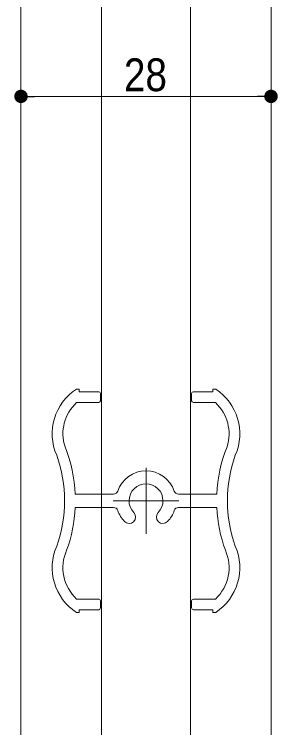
# Model space of a CAD drawing. Units: millimetres, scale not verified. Extents: x -4547 to 4547, y -2284 to 2284.
# Drawn here: x -399 to -178, y -779 to -180 of the extents above; entities that cross this region are included whole.
import ezdxf
from ezdxf.enums import TextEntityAlignment as Align

# ---------------------------------------------------------------- set-up
doc = ezdxf.new("R2010")
doc.units = ezdxf.units.MM
doc.header["$LTSCALE"] = 20
doc.header["$PDMODE"] = 32
doc.header["$PDSIZE"] = 10
for name, color, linetype, lineweight in [('0-1_3一般', 7, 'Continuous', 15), ('0-3_0', 7, 'Continuous', 25), ('0-5_2寸法-1', 7, 'Continuous', 15)]:
    doc.layers.add(name, color=color, linetype=linetype, lineweight=lineweight)
doc.layers.add('0-4_Defpoints', color=7, linetype='Continuous')
doc.styles.add('ＭＳ Ｐゴシック', font='')
doc.styles.get('ＭＳ Ｐゴシック').set_extended_font_data('MS PGothic')

# ---------------------------------------------------------------- blocks, each defined once
blk = doc.blocks.new('グループ-36')
at = {"layer": '0-1_3一般', "lineweight": 5}
for p, q in [((22174.7, -9939.9), (21844.7, -9939.9)), ((20284.7, -10089.9), (20284.7, -9969.9)), ((21814.7, -9969.9), (21814.7, -10089.9)), ((19883.7, -10119.9), (20254.7, -10119.9)), ((21844.7, -10119.9), (22215.7, -10119.9)), ((21049.7, -11217.1), (21049.7, -12322.6)), ((20503.5, -11657.4), (19860.7, -11657.4)), ((22238.7, -11657.4), (21595.9, -11657.4)), ((21602.5, -11769.9), (20497, -11769.9)), ((19860.7, -11882.4), (20503.5, -11882.4)), ((21595.9, -11882.4), (22238.7, -11882.4)), ((20254.7, -13419.9), (19883.7, -13419.9)), ((20284.7, -13569.9), (20284.7, -13449.9)), ((21814.7, -13449.9), (21814.7, -13569.9)), ((22215.7, -13419.9), (21844.7, -13419.9)), ((21844.7, -13599.9), (22174.7, -13599.9))]:
    blk.add_line(p, q, dxfattribs=at)
for points in [[(20254.7, -9939.9), (19924.7, -9939.9), (19924.7, -9894.9), (19879.7, -9894.9)], [(22219.7, -9894.9), (22174.7, -9894.9), (22174.7, -9939.9)], [(19879.7, -13644.9), (19924.7, -13644.9), (19924.7, -13599.9), (20254.7, -13599.9)], [(22174.7, -13599.9), (22174.7, -13644.9), (22219.7, -13644.9)]]:
    blk.add_lwpolyline(points, dxfattribs=at)
for centre, radius, start, end in [((20374.7, -10646.5), 900, 123.36701, 203.55646), ((20254.7, -9969.9), 30, 0, 90), ((21844.7, -9969.9), 30, 90, 180), ((21724.7, -10646.5), 900, 336.44354, 56.63299), ((20374.7, -10646.5), 720, 132.99142, 197.81794), ((20254.7, -10089.9), 30, 270, 0), ((21844.7, -10089.9), 30, 180, 270), ((21724.7, -10646.5), 720, 342.18206, 47.00858), ((17433.3, -11769.9), 2430, 2.65353, 21.81556), ((24666.1, -11769.9), 2430, 158.18444, 177.34647), ((17433.3, -11769.9), 2250, 340.15929, 19.84071), ((24666.1, -11769.9), 2250, 160.15929, 199.84071), ((21049.7, -11769.9), 502.5, 18.94591, 161.05409), ((21049.7, -11769.9), 285, 316.03297, 223.96703), ((20503.5, -11582.4), 75, 270, 341.05409), ((21595.9, -11582.4), 75, 198.94591, 270), ((17433.3, -11769.9), 2430, 340.0113, 357.34647), ((20503.5, -11957.4), 75, 18.94591, 90), ((21049.7, -11769.9), 502.5, 198.94591, 223.96703), ((20766.3, -12043.2), 108.8, 223.96703, 43.96703), ((21333.1, -12043.2), 108.8, 136.03297, 316.03297), ((21049.7, -11769.9), 502.5, 316.03297, 341.05409), ((21595.9, -11957.4), 75, 90, 161.05409), ((24666.1, -11769.9), 2430, 182.65353, 199.9887), ((20374.7, -12893.2), 900, 156.44354, 236.63299), ((21724.7, -12893.2), 900, 303.36701, 23.55646), ((20374.7, -12893.2), 720, 156.01368, 227.00858), ((21724.7, -12893.2), 720, 312.99142, 23.98632), ((20254.7, -13449.9), 30, 0, 90), ((21844.7, -13449.9), 30, 90, 180), ((20254.7, -13569.9), 30, 270, 0), ((21844.7, -13569.9), 30, 180, 270)]:
    blk.add_arc(centre, radius, start, end, dxfattribs=at)
blk = doc.blocks.new('グループ-42')
at = {"layer": '0-1_3一般', "lineweight": 5}
for p, q in [((18949.7, -31971.3), (18949.7, 7044)), ((20299.7, -31971.3), (20299.7, 7044)), ((21799.7, 7044), (21799.7, -31971.3)), ((23149.7, 7044), (23149.7, -31971.3))]:
    blk.add_line(p, q, dxfattribs=at)
blk = doc.blocks.new('グループ-49')
at = {"layer": '0-1_3一般'}
for name in ['グループ-42', 'グループ-36']:
    blk.add_blockref(name, (0, 0), dxfattribs=at)
blk = doc.blocks.new('_Dot')
at = {"layer": '0-3_0'}
blk.add_line((-10, 0), (-20, 0), dxfattribs=at)
for points in [[(0, 0), (-10, 0), (-9.92, 1.25)], [(0, 0), (-9.92, -1.25), (-10, 0)], [(0, 0), (-9.92, 1.25), (-9.69, 2.49)], [(0, 0), (-9.69, -2.49), (-9.92, -1.25)], [(0, 0), (-9.69, 2.49), (-9.3, 3.68)], [(0, 0), (-9.3, -3.68), (-9.69, -2.49)], [(0, 0), (-9.3, 3.68), (-8.76, 4.82)], [(0, 0), (-8.76, -4.82), (-9.3, -3.68)], [(0, 0), (-8.76, 4.82), (-8.09, 5.88)], [(0, 0), (-8.09, -5.88), (-8.76, -4.82)], [(0, 0), (-8.09, 5.88), (-7.29, 6.85)], [(0, 0), (-7.29, -6.85), (-8.09, -5.88)], [(0, 0), (-7.29, 6.85), (-6.37, 7.71)], [(0, 0), (-6.37, -7.71), (-7.29, -6.85)], [(0, 0), (-6.37, 7.71), (-5.36, 8.44)], [(0, 0), (-5.36, -8.44), (-6.37, -7.71)], [(0, 0), (-5.36, 8.44), (-4.26, 9.05)], [(0, 0), (-4.26, -9.05), (-5.36, -8.44)], [(0, 0), (-4.26, 9.05), (-3.09, 9.51)], [(0, 0), (-3.09, -9.51), (-4.26, -9.05)], [(0, 0), (-3.09, 9.51), (-1.87, 9.82)], [(0, 0), (-1.87, -9.82), (-3.09, -9.51)], [(0, 0), (-1.87, 9.82), (-0.63, 9.98)], [(0, 0), (-0.63, -9.98), (-1.87, -9.82)], [(0, 0), (-0.63, 9.98), (0.63, 9.98)], [(0, 0), (0.63, -9.98), (-0.63, -9.98)], [(0, 0), (0.63, 9.98), (1.87, 9.82)], [(0, 0), (1.87, 9.82), (3.09, 9.51)], [(0, 0), (3.09, 9.51), (4.26, 9.05)], [(0, 0), (4.26, 9.05), (5.36, 8.44)], [(0, 0), (5.36, 8.44), (6.37, 7.71)], [(0, 0), (6.37, 7.71), (7.29, 6.85)], [(0, 0), (7.29, 6.85), (8.09, 5.88)], [(0, 0), (8.09, 5.88), (8.76, 4.82)], [(0, 0), (8.76, 4.82), (9.3, 3.68)], [(0, 0), (9.3, 3.68), (9.69, 2.49)], [(0, 0), (9.69, 2.49), (9.92, 1.25)], [(0, 0), (9.92, 1.25), (10, 0)], [(0, 0), (1.87, -9.82), (0.63, -9.98)], [(0, 0), (3.09, -9.51), (1.87, -9.82)], [(0, 0), (4.26, -9.05), (3.09, -9.51)], [(0, 0), (5.36, -8.44), (4.26, -9.05)], [(0, 0), (6.37, -7.71), (5.36, -8.44)], [(0, 0), (7.29, -6.85), (6.37, -7.71)], [(0, 0), (8.09, -5.88), (7.29, -6.85)], [(0, 0), (8.76, -4.82), (8.09, -5.88)], [(0, 0), (9.3, -3.68), (8.76, -4.82)], [(0, 0), (9.69, -2.49), (9.3, -3.68)], [(0, 0), (9.92, -1.25), (9.69, -2.49)], [(0, 0), (10, 0), (9.92, -1.25)]]:
    blk.add_solid(points, dxfattribs=at)

msp = doc.modelspace()

# ---------------------------------------------------------------- linework, layer by layer
at = {"layer": '0-4_Defpoints'}
for p in [(-393.14, -249), (-183.14, -249)]:
    msp.add_point(p, dxfattribs=at)
at = {"layer": '0-5_2寸法-1'}
for p, q in [((-393.14, -234), (-392.94, -234)), ((-183.14, -234), (-182.94, -234)), ((-381.88, -249), (-194.39, -249))]:
    msp.add_line(p, q, dxfattribs=at)

# ---------------------------------------------------------------- block references
at = {"layer": '0-1_3一般', "xscale": 0.05, "yscale": 0.05}
msp.add_blockref('グループ-49', (-1340.62, 0), dxfattribs=at)
at = {"layer": '0-5_2寸法-1', "xscale": 0.5627563, "yscale": 0.5627563, "rotation": 180}
msp.add_blockref('_Dot', (-393.14, -249), dxfattribs=at)
at = {"layer": '0-5_2寸法-1', "xscale": 0.5627563, "yscale": 0.5627563}
msp.add_blockref('_Dot', (-183.14, -249), dxfattribs=at)

# ---------------------------------------------------------------- texts
at = {"layer": '0-5_2寸法-1', "style": 'ＭＳ Ｐゴシック', "width": 0.9}
msp.add_text('28', height=27.57, dxfattribs=at).set_placement((-306.66, -252.89), align=Align.BOTTOM_LEFT)

doc.saveas('drawing.dxf')
